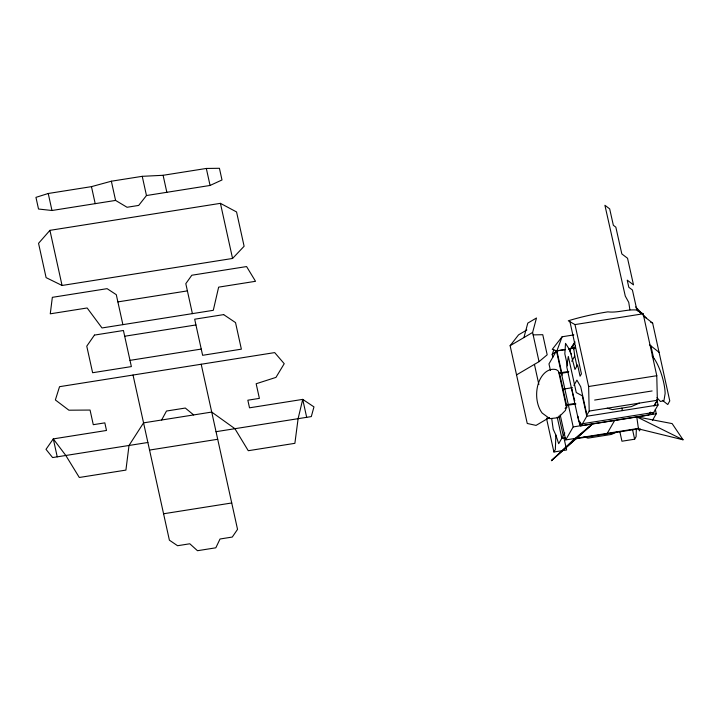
<?xml version="1.0" encoding="UTF-8"?>
<svg xmlns="http://www.w3.org/2000/svg" width="719" height="719" viewBox="0 0 719 719"><rect width="100%" height="100%" fill="white"/><g stroke="black" fill="none" stroke-linecap="round" stroke-linejoin="round"><path stroke-width="1.08" d="M551.707 418.557L553.199 429.243L555.841 435.004L555.356 449.483L553.909 451.999L566.608 449.986L563.966 437.979M636.351 428.892L636.09 436.694L634.643 439.21L621.944 441.223L619.832 431.634M546.97 417.964L546.871 420.031L553.909 451.999M523.917 337.571L527.8 323.101L536.491 317.987L532.617 332.457L539.043 361.648L516.548 374.887M552.803 357.298L552.183 354.395L553.828 349.892M562.222 375.093L556.901 350.917L562.105 336.78L573.879 334.883M161.631 419.995L166.484 411.034L185.304 408.05L193.654 414.926M565.206 349.488L556.452 350.872L548.974 363.886L550.412 370.402M574.948 341.795L569.403 350.701L574.858 342.837M571.74 361.289L574.76 356.022L573.789 348.949L572.432 345.435M573.879 385.438L576.908 380.162L580.709 386.723L586.56 413.29M564.828 433L558.681 443.695L555.841 435.004M638.823 428.344L565.709 439.92L573.196 426.915L556.452 350.872M580.844 423.23L579.802 425.037L578.543 419.321M650.443 412.293L648.844 415.07L580.691 425.864L581.752 424.012M586.542 415.69L589.203 411.061L588.627 386.507L574.993 324.584L568.271 320.791C581.258 316.818 594.325 313.978 607.834 311.857C617.486 313.053 626.77 309.17 636.432 309.997L643.146 313.79L656.78 375.713L657.355 400.267L654.164 405.813M586.794 416.256L581.455 425.531L578.534 420.318L566.725 366.672L568.316 356.444L576.27 392.574L582.282 395.792L586.794 416.256L658.047 404.968L656.86 399.584M606.962 433.854L614.736 420.327L573.196 426.915M640.467 429.072L639.416 430.906L638.787 428.973M649.32 414.027L650.362 412.221M653.993 405.893L656.079 402.272M658.047 404.968L652.708 414.243L651.738 412.508M652.537 420.256L656.276 413.749L655.324 409.408M573.789 348.949L575.559 346.091M549.586 417.433L536.05 425.396L527.243 423.464L510.122 345.686L518.561 334.847L526.838 329.976M562.105 336.78L552.246 349.371L556.901 350.917L565.547 349.524M146.469 195.532L138.677 205.427L127.056 207.27L115.579 200.421L51.975 210.496L38.52 209.031L35.95 197.357L48.236 193.492L91.457 186.643L111.355 181.215L142.236 176.326L163.105 175.292L206.326 168.453L219.43 168.291L222 179.966L210.065 185.457L146.469 195.532L142.236 176.326M49.926 230.35L38.547 243.319L46.097 277.624L62.059 285.47L232.561 258.463L244.109 246.258L236.56 211.952L220.427 203.342L49.926 230.35L62.059 285.47M551.446 460.627L574.148 439.12L592.708 423.824L551.446 460.627L592.708 423.824M539.043 361.648L547.186 354.8L542.764 334.703L533.147 334.883M552.183 354.395L556.901 350.917M510.122 345.686L532.617 332.457M565.053 408.32L566.994 407.188L559.589 373.565L568.262 372.19M617.585 431.571L611.483 434.411L587.944 438.141L584.062 436.721M639.29 403.125L631.282 406.621L612.453 409.605L607.267 408.203M568.792 349.003L570.958 348.652M573.124 348.302L575.281 347.951M117.88 301.899L187.398 290.889M124.684 336.24L195.936 324.952M129.995 360.363L201.248 349.075M574.993 324.584L643.146 313.79M568.477 348.967L575.038 347.924M558.897 372.999L568.774 371.435M147.88 442.482L52.613 457.572L46.007 449.339L53.287 438.896L106.502 430.465L104.83 422.862L93.281 424.695L90.064 410.055L68.898 410.198L55.363 399.953L59.542 386.678L274.685 352.598L284.221 363.697L275.961 377.394L256.162 383.748L259.388 398.38L247.839 400.204L249.511 407.817L302.726 399.387L313.96 406.891L311.309 416.589L216.033 431.688M149.552 450.067L217.704 439.273M562.474 389.267L572.477 387.676M588.627 386.507L656.78 375.713M594.64 400.061L652.115 390.956M566.464 404.788L575.128 403.413M566.051 405.525L575.928 403.961M589.203 411.061L657.355 400.267M582.498 423.725L653.751 412.436M615.832 420.157L656.276 413.749M565.071 437.7L561.836 438.213L557.198 417.146M575.461 438.842L638.463 428.866L683.05 439.785L672.13 423.599L636.764 416.84L638.463 428.866M163.573 513.77L231.734 502.976M650.641 322.166L652.645 323.11L669.766 400.887L667.771 404.536L662.478 400.375M636.764 416.84L683.05 439.785M643.19 315.686L652.645 323.11M649.518 344.805L659.071 352.31M635.686 306.941L646.354 318.175M636.297 308.64L640.872 313.457M656.977 397.697L660.464 401.517L663.961 400.573L665.129 393.572A24.913 6.992 73.1 0 0 652.097 356.04M637.861 310.896L636.674 309.044L632.405 290L628.819 287.276L627.22 280.122L633.502 284.886L627.534 258.247L621.845 253.942L615.841 227.168L613.352 225.281L609.676 208.878L604.904 205.275L625.278 296.093L628.757 302.375L629.889 309.763M569.888 351.555L571.317 354.125M573.618 396.645L574.769 400.744M650.92 345.911L653.733 358.664M632.531 429.62L634.643 439.21M621.872 408.113L622.42 410.612M569.951 321.735L581.428 373.871L580.071 376.226L577.582 364.919L574.975 369.449L570.005 350.342L565.529 343.367L564.837 353.865L567.48 365.863M574.76 356.022L576.935 365.881M579.73 421.505L580.691 425.864M571.857 388.952L573.322 395.621M560.209 414.935L565.709 439.92M558.933 416.085L563.265 435.732M534.424 364.362L538.873 384.557M306.68 417.326L302.726 399.387L298.106 418.683L294.88 443.326L248.271 450.714L234.906 428.695L211.719 412.068L143.557 422.862L129.016 445.465L125.915 470.1L79.306 477.479L65.815 455.478L53.287 438.896L57.241 456.844M220.427 203.342L232.561 258.463M206.326 168.453L210.065 185.457M163.105 175.292L166.844 192.297M192.404 313.628L185.808 283.663L191.82 275.233L246.581 266.56L255.524 281.3L218.639 287.142L213.291 310.32L101.999 327.954L87.152 307.975L50.267 313.817L52.343 297.333L107.095 288.661L116.289 294.673L122.886 324.646M201.194 364.236L237.54 529.373L232.273 537.057L220.032 538.998L215.817 547.806L197.482 550.709L189.807 543.78L177.566 545.721L169.387 540.176L133.033 375.03M111.355 181.215L115.579 200.421M91.457 186.643L95.205 203.648M48.236 193.492L51.975 210.496M578.004 416.274L578.328 418.368M566.437 407.278L565.395 410.45L558.277 417.703L549.765 418.656L542.153 413.057A24.913 16.456 -88.9 0 1 538.387 383.362A24.913 16.456 -88.9 0 1 556.425 369.719L558.51 371.247L566.437 407.278M94.441 335.09L86.765 346.163L92.616 372.73L131.37 366.591L123.425 330.497L94.441 335.09M223.654 314.616L194.678 319.209L202.623 355.303L241.368 349.164L235.526 322.597L223.654 314.616"/></g></svg>
